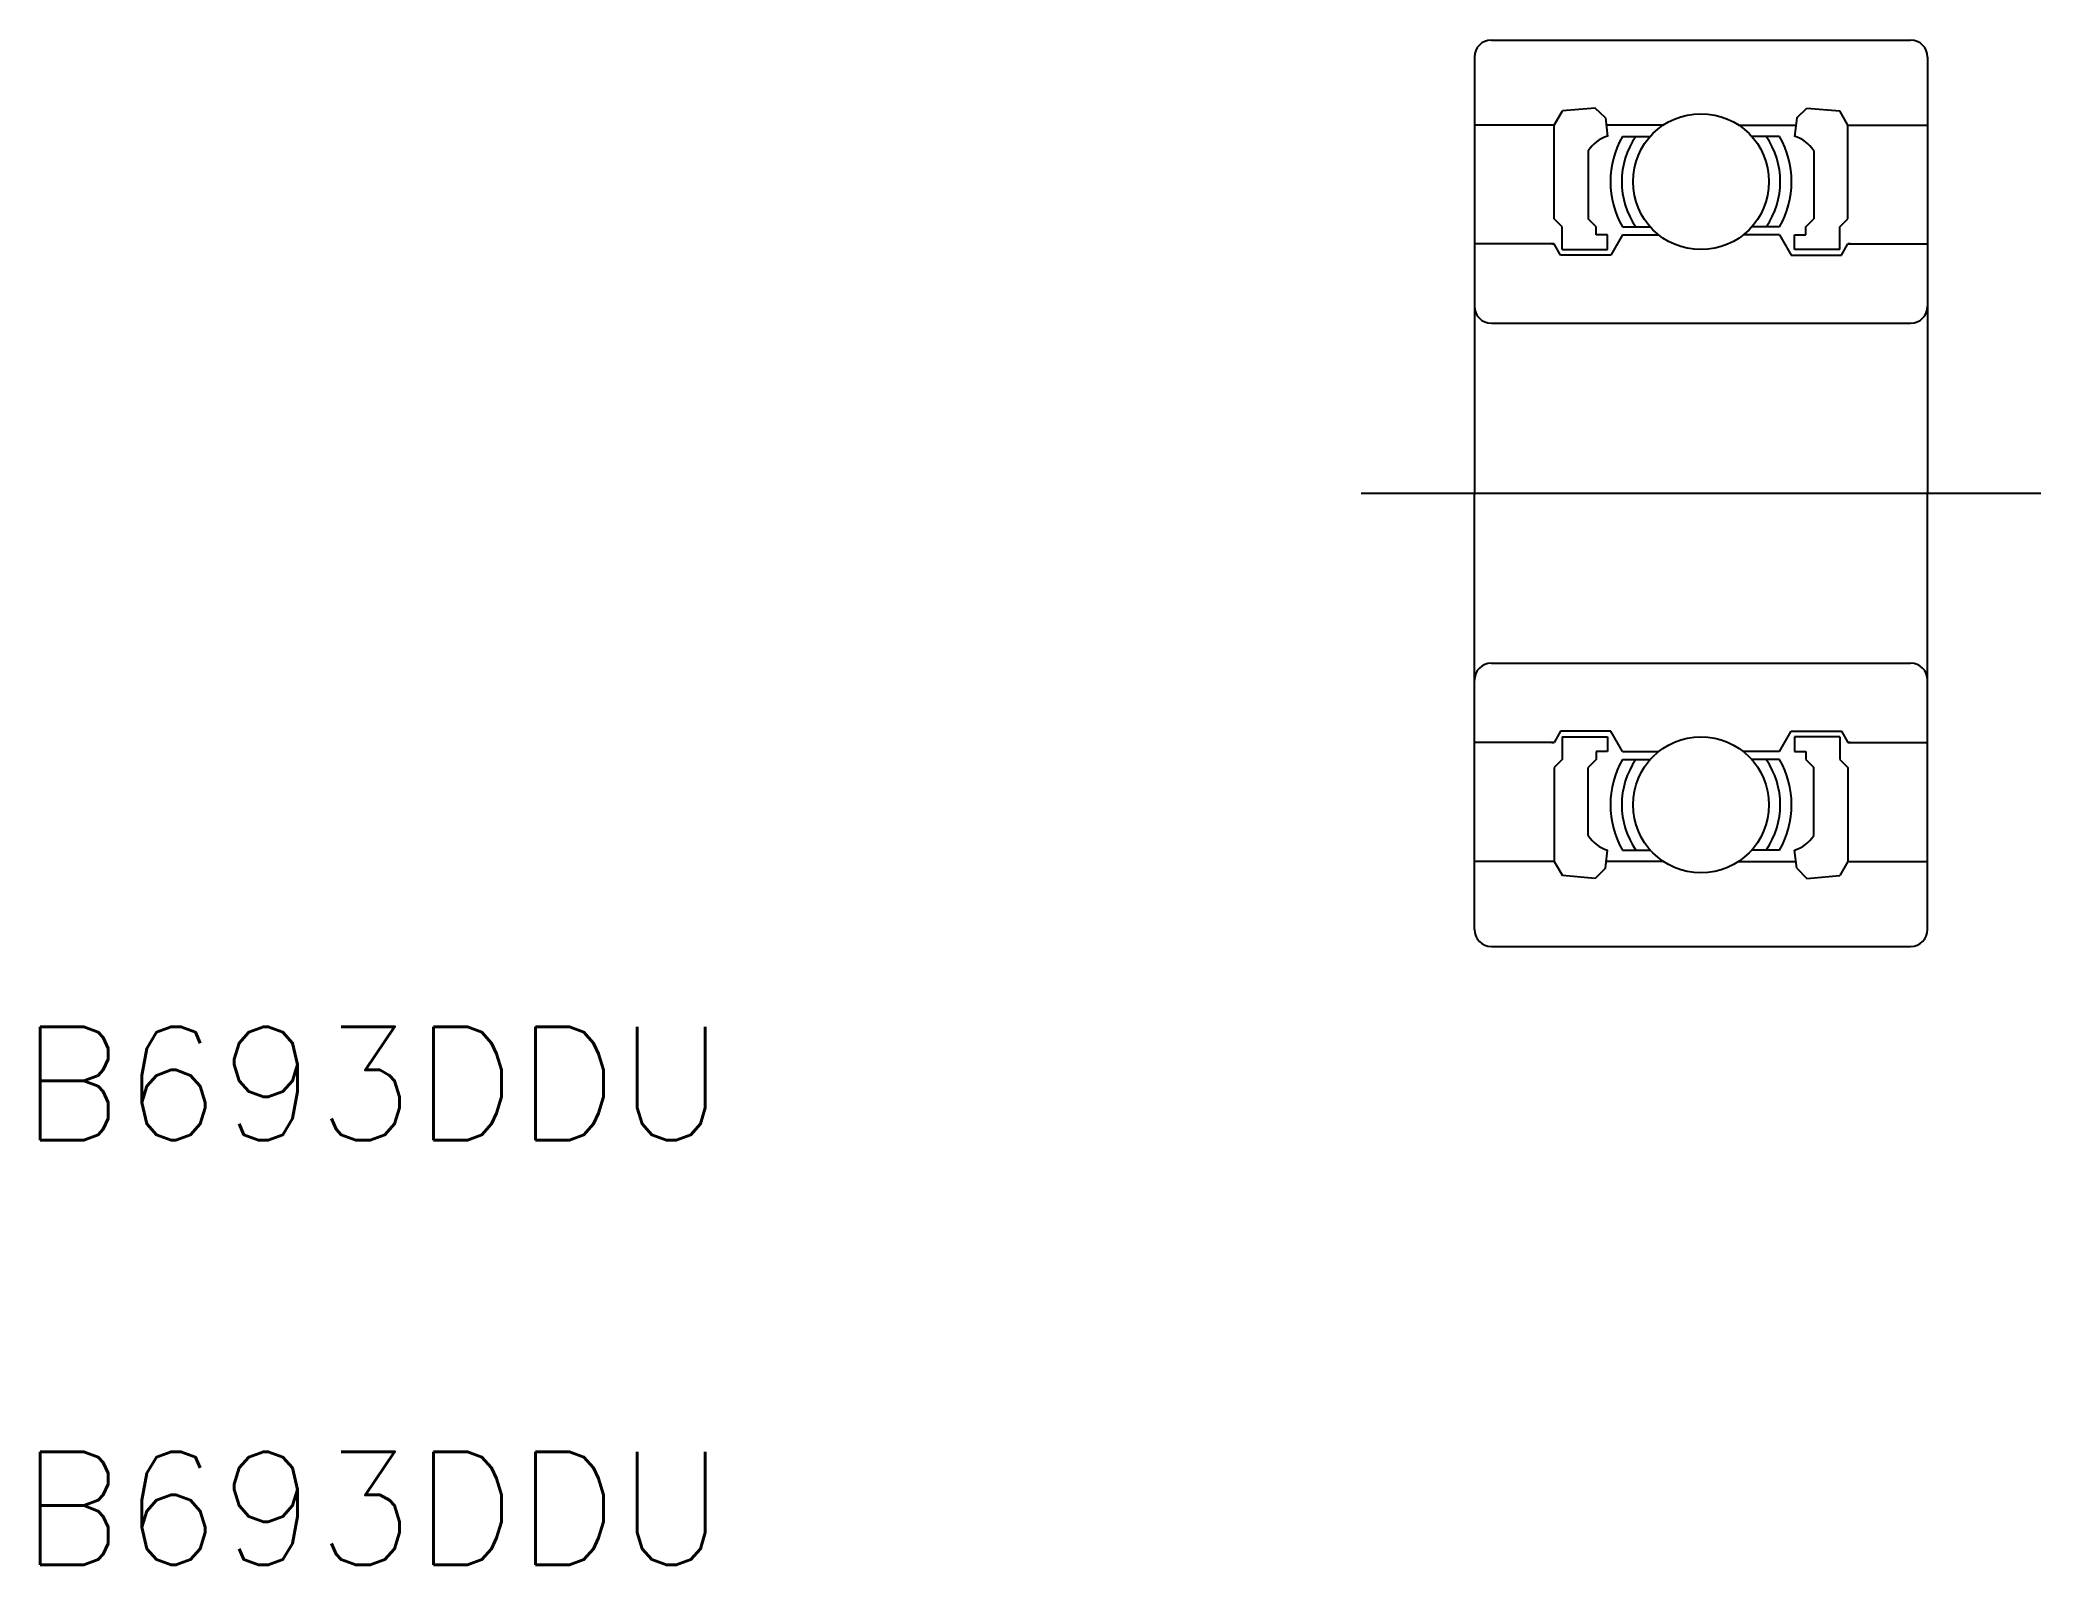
# Model space of a CAD drawing. Extents: x 23.7 to 41.4, y 16.1 to 29.5.
import ezdxf

# ---------------------------------------------------------------- set-up
doc = ezdxf.new("R2010")
doc.units = 0
doc.linetypes.add('CENTER', pattern=[50.8, 31.75, -6.35, 6.35, -6.35])
doc.layers.get('0').update_dxf_attribs({"linetype": 'CONTINUOUS'})
doc.layers.add('CENTER', color=1, linetype='CENTER')
doc.styles.get("Standard").update_dxf_attribs({"font": 'txt', "bigfont": 'BIGFONT'})

msp = doc.modelspace()

# ---------------------------------------------------------------- linework, layer by layer
at = {"color": 7, "linetype": 'CONTINUOUS'}
for p, q in [((36.549, 29.522), (40.249, 29.522)), ((36.399, 29.372), (36.399, 25.522)), ((40.399, 29.372), (40.399, 25.522)), ((37.104, 28.772), (37.176, 28.897)), ((37.466, 28.922), (37.176, 28.897)), ((37.555, 28.834), (37.466, 28.922)), ((37.555, 28.834), (37.575, 28.672)), ((39.244, 28.834), (39.223, 28.672)), ((39.244, 28.834), (39.333, 28.922)), ((39.333, 28.922), (39.623, 28.897)), ((39.695, 28.772), (39.623, 28.897)), ((37.104, 28.772), (36.399, 28.772)), ((37.104, 27.943), (37.104, 28.772)), ((38.068, 28.772), (37.563, 28.772)), ((37.707, 28.672), (37.952, 28.672)), ((38.731, 28.772), (39.236, 28.772)), ((39.092, 28.672), (38.847, 28.672)), ((39.695, 27.943), (39.695, 28.772)), ((39.695, 28.772), (40.399, 28.772)), ((37.404, 28.544), (37.404, 27.943)), ((39.394, 28.544), (39.394, 27.943)), ((37.175, 27.872), (37.104, 27.943)), ((37.475, 27.872), (37.404, 27.943)), ((39.323, 27.872), (39.394, 27.943)), ((39.624, 27.872), (39.695, 27.943)), ((37.175, 27.672), (37.175, 27.872)), ((37.475, 27.802), (37.475, 27.872)), ((37.575, 27.802), (37.475, 27.802)), ((37.575, 27.672), (37.575, 27.802)), ((37.707, 27.802), (37.603, 27.622)), ((37.707, 27.872), (37.952, 27.872)), ((37.707, 27.802), (38.027, 27.802)), ((39.092, 27.802), (38.772, 27.802)), ((39.092, 27.872), (38.847, 27.872)), ((39.092, 27.802), (39.196, 27.622)), ((39.223, 27.802), (39.323, 27.802)), ((39.223, 27.672), (39.223, 27.802)), ((39.323, 27.802), (39.323, 27.872)), ((39.624, 27.672), (39.624, 27.872)), ((37.103, 27.722), (36.399, 27.722)), ((37.083, 27.722), (37.103, 27.722)), ((37.16, 27.622), (37.103, 27.722)), ((37.603, 27.622), (37.16, 27.622)), ((37.175, 27.672), (37.575, 27.672)), ((39.196, 27.622), (39.638, 27.622)), ((39.624, 27.672), (39.223, 27.672)), ((39.638, 27.622), (39.696, 27.722)), ((39.696, 27.722), (40.399, 27.722)), ((39.716, 27.722), (39.696, 27.722)), ((36.549, 27.022), (40.249, 27.022)), ((36.399, 21.672), (36.399, 25.522)), ((40.399, 21.672), (40.399, 25.522)), ((36.549, 24.022), (40.249, 24.022)), ((37.103, 23.322), (36.399, 23.322)), ((37.083, 23.322), (37.103, 23.322)), ((37.16, 23.422), (37.103, 23.322)), ((37.603, 23.422), (37.16, 23.422)), ((37.175, 23.372), (37.175, 23.172)), ((37.175, 23.372), (37.575, 23.372)), ((37.575, 23.372), (37.575, 23.242)), ((37.707, 23.242), (37.603, 23.422)), ((39.092, 23.242), (39.196, 23.422)), ((39.196, 23.422), (39.638, 23.422)), ((39.223, 23.372), (39.223, 23.242)), ((39.624, 23.372), (39.223, 23.372)), ((39.624, 23.372), (39.624, 23.172)), ((39.638, 23.422), (39.696, 23.322)), ((39.716, 23.322), (39.696, 23.322)), ((39.696, 23.322), (40.399, 23.322)), ((37.175, 23.172), (37.104, 23.101)), ((37.475, 23.172), (37.404, 23.101)), ((37.575, 23.242), (37.475, 23.242)), ((37.475, 23.242), (37.475, 23.172)), ((37.707, 23.242), (38.027, 23.242)), ((37.707, 23.172), (37.952, 23.172)), ((39.092, 23.242), (38.772, 23.242)), ((39.092, 23.172), (38.847, 23.172)), ((39.223, 23.242), (39.323, 23.242)), ((39.323, 23.242), (39.323, 23.172)), ((39.323, 23.172), (39.394, 23.101)), ((39.624, 23.172), (39.695, 23.101)), ((37.104, 23.101), (37.104, 22.272)), ((37.404, 22.501), (37.404, 23.101)), ((39.394, 22.501), (39.394, 23.101)), ((39.695, 23.101), (39.695, 22.272)), ((37.104, 22.272), (36.399, 22.272)), ((37.104, 22.272), (37.176, 22.148)), ((37.555, 22.211), (37.575, 22.372)), ((38.068, 22.272), (37.563, 22.272)), ((37.707, 22.372), (37.952, 22.372)), ((38.731, 22.272), (39.236, 22.272)), ((39.092, 22.372), (38.847, 22.372)), ((39.244, 22.211), (39.223, 22.372)), ((39.695, 22.272), (39.623, 22.148)), ((39.695, 22.272), (40.399, 22.272)), ((37.466, 22.122), (37.176, 22.148)), ((37.555, 22.211), (37.466, 22.122)), ((39.244, 22.211), (39.333, 22.122)), ((39.333, 22.122), (39.623, 22.148)), ((36.549, 21.522), (40.249, 21.522))]:
    msp.add_line(p, q, dxfattribs=at)
for centre in [(38.399, 28.272), (38.399, 22.772)]:
    msp.add_circle(centre, 0.6, dxfattribs=at)
for centre, radius, start, end in [((36.549, 29.372), 0.15, 90, 180), ((40.249, 29.372), 0.15, 360, 90), ((37.659, 28.386), 0.3, 106.2645, 148.2193), ((38.399, 28.272), 0.8, 150, 210), ((38.399, 28.272), 0.7, 145.1501, 214.8499), ((38.399, 28.272), 0.7, 325.1501, 34.8499), ((38.399, 28.272), 0.8, 330, 30), ((39.139, 28.386), 0.3, 31.7807, 73.7355), ((36.549, 27.172), 0.15, 180, 270), ((40.249, 27.172), 0.15, 270, 0), ((36.549, 23.872), 0.15, 90, 180), ((40.249, 23.872), 0.15, 0, 90), ((38.399, 22.772), 0.8, 150, 210), ((38.399, 22.772), 0.7, 145.1501, 214.8499), ((38.399, 22.772), 0.7, 325.1501, 34.8499), ((38.399, 22.772), 0.8, 330, 30), ((37.659, 22.659), 0.3, 211.7807, 253.7355), ((39.139, 22.659), 0.3, 286.2645, 328.2193), ((36.549, 21.672), 0.15, 180, 270), ((40.249, 21.672), 0.15, 270, 0)]:
    msp.add_arc(centre, radius, start, end, dxfattribs=at)
at = {"layer": 'CENTER', "color": 1, "linetype": 'CENTER'}
msp.add_line((35.399, 25.522), (41.399, 25.522), dxfattribs=at)

# ---------------------------------------------------------------- texts
at = {"color": 7, "linetype": 'CONTINUOUS'}
for p in [(23.569, 19.812), (23.569, 16.062)]:
    msp.add_text('B693DDU', height=1, dxfattribs=at).set_placement(p)

doc.saveas('drawing.dxf')
